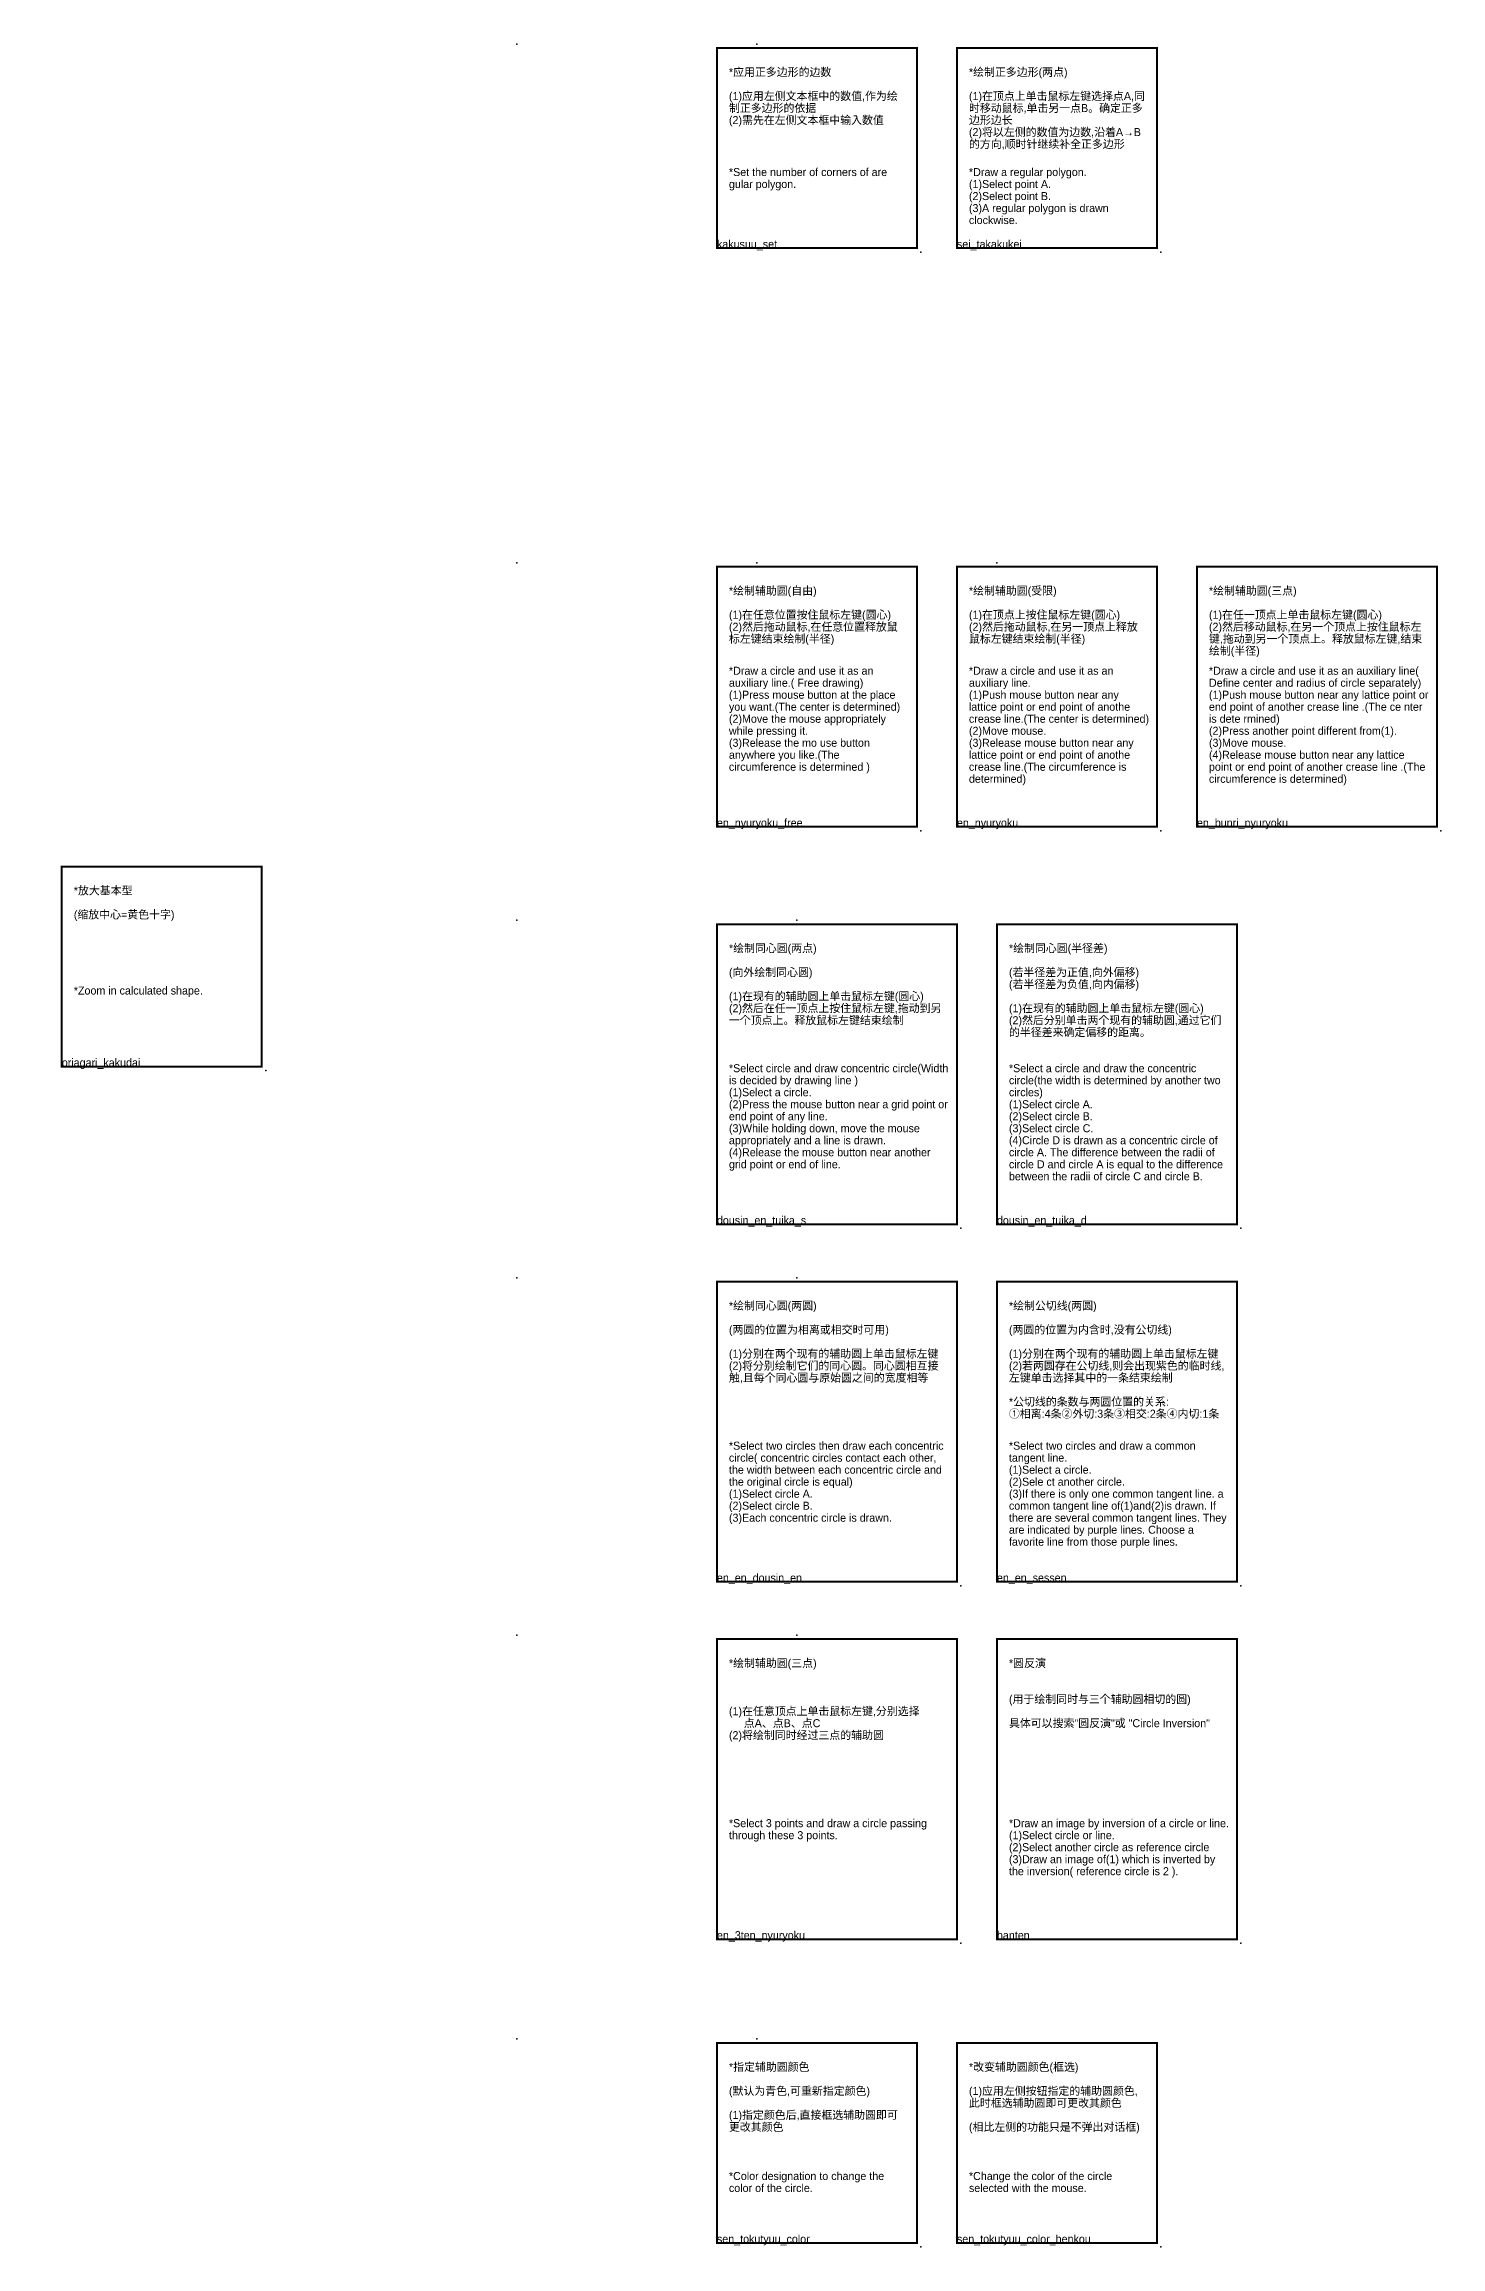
# Model space of a CAD drawing. Header units: millimetres. Extents: x -1842 to 3667, y -2745 to 2263.
# Drawn here: x 1745 to 2094, y 559 to 1110 of the extents above; entities that cross this region are included whole.
import ezdxf

# ---------------------------------------------------------------- set-up
doc = ezdxf.new("R2010")
doc.units = ezdxf.units.MM
doc.header["$LTSCALE"] = 1000
doc.layers.add('1-中文', color=7, linetype='Continuous', lineweight=25)
doc.layers.add('2-英文', color=250, linetype='Continuous', lineweight=25)
doc.layers.add('3-图名', color=6, linetype='Continuous', plot=False, transparency=0.5)
doc.layers.add('4-图框', color=7, linetype='Continuous', true_color=0x81cde4)
doc.styles.add('kucha制图', font='')
doc.styles.get('kucha制图').set_extended_font_data('思源黑体 CN Regular')

# ---------------------------------------------------------------- blocks, each defined once
blk = doc.blocks.new('图名')
at = {"layer": '3-图名', "ltscale": 8, "style": 'kucha制图', "flags": 8}
blk.add_attdef('图名', (0, 0), '', height=2, dxfattribs=at)
blk = doc.blocks.new('*U15')
at = {"color": 0, "const_width": 0.5}
blk.add_lwpolyline([(0, -50), (50, -50), (50, 0), (0, 0)], close=True, dxfattribs=at)
at = {"color": 8}
for p in [(-50, 1), (51, -51)]:
    blk.add_point(p, dxfattribs=at)
blk = doc.blocks.new('*U12')
at = {"color": 0, "const_width": 0.5}
blk.add_lwpolyline([(0, -65), (50, -65), (50, 0), (0, 0)], close=True, dxfattribs=at)
at = {"color": 8}
for p in [(-50, 1), (51, -66)]:
    blk.add_point(p, dxfattribs=at)
blk = doc.blocks.new('*U11')
at = {"color": 0, "const_width": 0.5}
blk.add_lwpolyline([(0, -65), (60, -65), (60, 0), (0, 0)], close=True, dxfattribs=at)
at = {"color": 8}
for p in [(-50, 1), (61, -66)]:
    blk.add_point(p, dxfattribs=at)
blk = doc.blocks.new('*U16')
at = {"color": 0, "const_width": 0.5}
blk.add_lwpolyline([(0, -75), (60, -75), (60, 0), (0, 0)], close=True, dxfattribs=at)
at = {"color": 8}
for p in [(-50, 1), (61, -76)]:
    blk.add_point(p, dxfattribs=at)

msp = doc.modelspace()

# ---------------------------------------------------------------- block references
at = {"layer": '3-图名'}
ref = msp.add_blockref('图名', (1912.93, 1058.83), dxfattribs=at)
ref.add_attrib('图名', 'kakusuu_set', (1912.93, 1058.83), dxfattribs={"ltscale": 8, "height": 2, "style": 'kucha制图'})
ref = msp.add_blockref('图名', (1972.93, 1058.83), dxfattribs=at)
ref.add_attrib('图名', 'sei_takakukei', (1972.93, 1058.83), dxfattribs={"ltscale": 8, "height": 2, "style": 'kucha制图'})
ref = msp.add_blockref('图名', (1912.93, 914.17), dxfattribs=at)
ref.add_attrib('图名', 'en_nyuryoku_free', (1912.93, 914.17), dxfattribs={"ltscale": 8, "height": 2, "style": 'kucha制图'})
ref = msp.add_blockref('图名', (1972.93, 914.17), dxfattribs=at)
ref.add_attrib('图名', 'en_nyuryoku', (1972.93, 914.17), dxfattribs={"ltscale": 8, "height": 2, "style": 'kucha制图'})
ref = msp.add_blockref('图名', (2032.93, 914.17), dxfattribs=at)
ref.add_attrib('图名', 'en_bunri_nyuryoku', (2032.93, 914.17), dxfattribs={"ltscale": 8, "height": 2, "style": 'kucha制图'})
ref = msp.add_blockref('图名', (1749.15, 854.23), dxfattribs=at)
ref.add_attrib('图名', 'oriagari_kakudai', (1749.15, 854.23), dxfattribs={"ltscale": 8, "height": 2, "style": 'kucha制图'})
ref = msp.add_blockref('图名', (1912.93, 814.81), dxfattribs=at)
ref.add_attrib('图名', 'dousin_en_tuika_s', (1912.93, 814.81), dxfattribs={"ltscale": 8, "height": 2, "style": 'kucha制图'})
ref = msp.add_blockref('图名', (1982.93, 814.81), dxfattribs=at)
ref.add_attrib('图名', 'dousin_en_tuika_d', (1982.93, 814.81), dxfattribs={"ltscale": 8, "height": 2, "style": 'kucha制图'})
ref = msp.add_blockref('图名', (1912.93, 725.45), dxfattribs=at)
ref.add_attrib('图名', 'en_en_dousin_en', (1912.93, 725.45), dxfattribs={"ltscale": 8, "height": 2, "style": 'kucha制图'})
ref = msp.add_blockref('图名', (1982.93, 725.45), dxfattribs=at)
ref.add_attrib('图名', 'en_en_sessen', (1982.93, 725.45), dxfattribs={"ltscale": 8, "height": 2, "style": 'kucha制图'})
ref = msp.add_blockref('图名', (1912.93, 636.09), dxfattribs=at)
ref.add_attrib('图名', 'en_3ten_nyuryoku', (1912.93, 636.09), dxfattribs={"ltscale": 8, "height": 2, "style": 'kucha制图'})
ref = msp.add_blockref('图名', (1982.93, 636.09), dxfattribs=at)
ref.add_attrib('图名', 'hanten', (1982.93, 636.09), dxfattribs={"ltscale": 8, "height": 2, "style": 'kucha制图'})
ref = msp.add_blockref('图名', (1912.93, 560.16), dxfattribs=at)
ref.add_attrib('图名', 'sen_tokutyuu_color', (1912.93, 560.16), dxfattribs={"ltscale": 8, "height": 2, "style": 'kucha制图'})
ref = msp.add_blockref('图名', (1972.93, 560.16), dxfattribs=at)
ref.add_attrib('图名', 'sen_tokutyuu_color_henkou', (1972.93, 560.16), dxfattribs={"ltscale": 8, "height": 2, "style": 'kucha制图'})
at = {"layer": '4-图框'}
for name, p in [('*U15', (1912.93, 1108.83)), ('*U15', (1972.93, 1108.83)), ('*U12', (1912.93, 979.17)), ('*U12', (1972.93, 979.17)), ('*U11', (2032.93, 979.17)), ('*U15', (1749.15, 904.23)), ('*U16', (1912.93, 889.81)), ('*U16', (1982.93, 889.81)), ('*U16', (1912.93, 800.45)), ('*U16', (1982.93, 800.45)), ('*U16', (1912.93, 711.09)), ('*U16', (1982.93, 711.09)), ('*U15', (1912.93, 610.16)), ('*U15', (1972.93, 610.16))]:
    msp.add_blockref(name, p, dxfattribs=at)

# ---------------------------------------------------------------- texts
at = {"layer": '1-中文', "char_height": 2, "attachment_point": 1, "line_spacing_factor": 0.9, "style": 'kucha制图'}
for s, width, insert in [('*应用正多边形的边数\\P\\P(1)应用左侧文本框中的数值,作为绘制正多边形的依据\\P(2)需先在左侧文本框中输入数值', 44, (1915.93, 1103.83)), ('*绘制正多边形(两点)\\P\\P(1)在顶点上单击鼠标左键选择点A,同时移动鼠标,单击另一点B。确定正多边形边长\\P(2)将以左侧的数值为边数,沿着A→B的方向,顺时针继续补全正多边形', 44, (1975.93, 1103.83)), ('*绘制辅助圆(自由)\\P\\P(1)在任意位置按住鼠标左键(圆心)\\P(2)然后拖动鼠标,在任意位置释放鼠标左键结束绘制(半径)', 44, (1915.93, 974.17)), ('*绘制辅助圆(受限)\\P\\P(1)在顶点上按住鼠标左键(圆心)\\P(2)然后拖动鼠标,在另一顶点上释放鼠标左键结束绘制(半径)', 44, (1975.93, 974.17)), ('*绘制辅助圆(三点)\\P\\P(1)在任一顶点上单击鼠标左键(圆心)\\P(2)然后移动鼠标,在另一个顶点上按住鼠标左键,拖动到另一个顶点上。释放鼠标左键,结束绘制(半径)', 54, (2035.93, 974.17)), ('*放大基本型\\P\\P(缩放中心=黄色十字)', 44, (1752.15, 899.23)), ('*绘制同心圆(两点)\\P\\P(向外绘制同心圆)\\P\\P(1)在现有的辅助圆上单击鼠标左键(圆心)\\P(2)然后在任一顶点上按住鼠标左键,拖动到另一个顶点上。释放鼠标左键结束绘制', 54, (1915.93, 884.81)), ('*绘制同心圆(半径差)\\P\\P(若半径差为正值,向外偏移)\\P(若半径差为负值,向内偏移)\\P\\P(1)在现有的辅助圆上单击鼠标左键(圆心)\\P(2)然后分别单击两个现有的辅助圆,通过它们的半径差来确定偏移的距离。', 54, (1985.93, 884.81)), ('*绘制同心圆(两圆)\\P\\P(两圆的位置为相离或相交时可用)\\P\\P(1)分别在两个现有的辅助圆上单击鼠标左键(2)将分别绘制它们的同心圆。同心圆相互接触,且每个同心圆与原始圆之间的宽度相等', 54, (1915.93, 795.45)), ('*绘制公切线(两圆)\\P\\P(两圆的位置为内含时,没有公切线)\\P\\P(1)分别在两个现有的辅助圆上单击鼠标左键(2)若两圆存在公切线,则会出现紫色的临时线,左键单击选择其中的一条结束绘制\\P\\P*公切线的条数与两圆位置的关系:\\P①相离:4条②外切:3条③相交:2条④内切:1条 ', 54, (1985.93, 795.45)), ('*绘制辅助圆(三点)\\P\\P\\P\\P(1)在任意顶点上单击鼠标左键,分别选择\\P     点A、点B、点C\\P(2)将绘制同时经过三点的辅助圆', 54, (1915.93, 706.09)), ('*圆反演\\P\\P\\P(用于绘制同时与三个辅助圆相切的圆)\\P\\P具体可以搜索"圆反演"或 "Circle Inversion"', 54, (1985.93, 706.09)), ('*指定辅助圆颜色\\P\\P(默认为青色,可重新指定颜色)\\P\\P(1)指定颜色后,直接框选辅助圆即可更改其颜色', 44, (1915.93, 605.16)), ('*改变辅助圆颜色(框选)\\P\\P(1)应用左侧按钮指定的辅助圆颜色,此时框选辅助圆即可更改其颜色\\P\\P(相比左侧的功能只是不弹出对话框)', 44, (1975.93, 605.16))]:
    msp.add_mtext_dynamic_manual_height_columns(s, width=width, gutter_width=12.5, heights=[0], dxfattribs=dict(at, insert=insert))
at = {"layer": '2-英文', "char_height": 2, "attachment_point": 1, "line_spacing_factor": 0.9, "style": 'kucha制图'}
for s, width, insert in [('*Set the number of corners of are gular polygon.', 44, (1915.93, 1078.83)), ('*Draw a regular polygon.\\P(1)Select point A.\\P(2)Select point B.\\P(3)A regular polygon is drawn clockwise.', 44, (1975.93, 1078.83)), ('*Draw a circle and use it as an auxiliary line.( Free drawing)\\P(1)Press mouse button at the place you want.(The center is determined)\\P(2)Move the mouse appropriately while pressing it.\\P(3)Release the mo use button anywhere you like.(The circumference is determined )', 45, (1915.93, 954.17)), ('*Draw a circle and use it as an auxiliary line.\\P(1)Push mouse button near any lattice point or end point of anothe crease line.(The center is determined)\\P(2)Move mouse.\\P(3)Release mouse button near any lattice point or end point of anothe crease line.(The circumference is determined)', 45, (1975.93, 954.17)), ('*Draw a circle and use it as an auxiliary line( Define center and radius of circle separately)\\P(1)Push mouse button near any lattice point or end point of another crease line .(The ce nter is dete rmined)\\P(2)Press another point different from(1).\\P(3)Move mouse.\\P(4)Release mouse button near any lattice point or end point of another crease line .(The circumference is determined)', 55, (2035.93, 954.17)), ('*Zoom in calculated shape.', 43.8707, (1752.15, 874.23)), ('*Select circle and draw concentric circle(Width is decided by drawing line )\\P(1)Select a circle.\\P(2)Press the mouse button near a grid point or end point of any line.\\P(3)While holding down, move the mouse appropriately and a line is drawn.\\P(4)Release the mouse button near another grid point or end of line.', 55, (1915.93, 854.81)), ('*Select a circle and draw the concentric circle(the width is determined by another two circles)\\P(1)Select circle A.\\P(2)Select circle B.\\P(3)Select circle C.\\P(4)Circle D is drawn as a concentric circle of circle A. The difference between the radii of circle D and circle A is equal to the difference between the radii of circle C and circle B.', 55, (1985.93, 854.81)), ('*Select two circles then draw each concentric circle( concentric circles contact each other, the width between each concentric circle and the original circle is equal)\\P(1)Select circle A.\\P(2)Select circle B.\\P(3)Each concentric circle is drawn.', 55, (1915.93, 760.45)), ('*Select two circles and draw a common tangent line.\\P(1)Select a circle.\\P(2)Sele ct another circle.\\P(3)If there is only one common tangent line. a common tangent line of(1)and(2)is drawn. If there are several common tangent lines. They are indicated by purple lines. Choose a favorite line from those purple lines.', 55, (1985.93, 760.45)), ('*Select 3 points and draw a circle passing through these 3 points.', 55, (1915.93, 666.09)), ('*Draw an image by inversion of a circle or line.\\P(1)Select circle or line.\\P(2)Select another circle as reference circle\\P(3)Draw an image of(1) which is inverted by the inversion( reference circle is 2 ).', 55, (1985.93, 666.09)), ('*Color designation to change the color of the circle.', 44, (1915.93, 577.89)), ('*Change the color of the circle selected with the mouse.', 44, (1975.93, 577.89))]:
    msp.add_mtext_dynamic_manual_height_columns(s, width=width, gutter_width=12.5, heights=[0], dxfattribs=dict(at, insert=insert))

doc.saveas('drawing.dxf')
